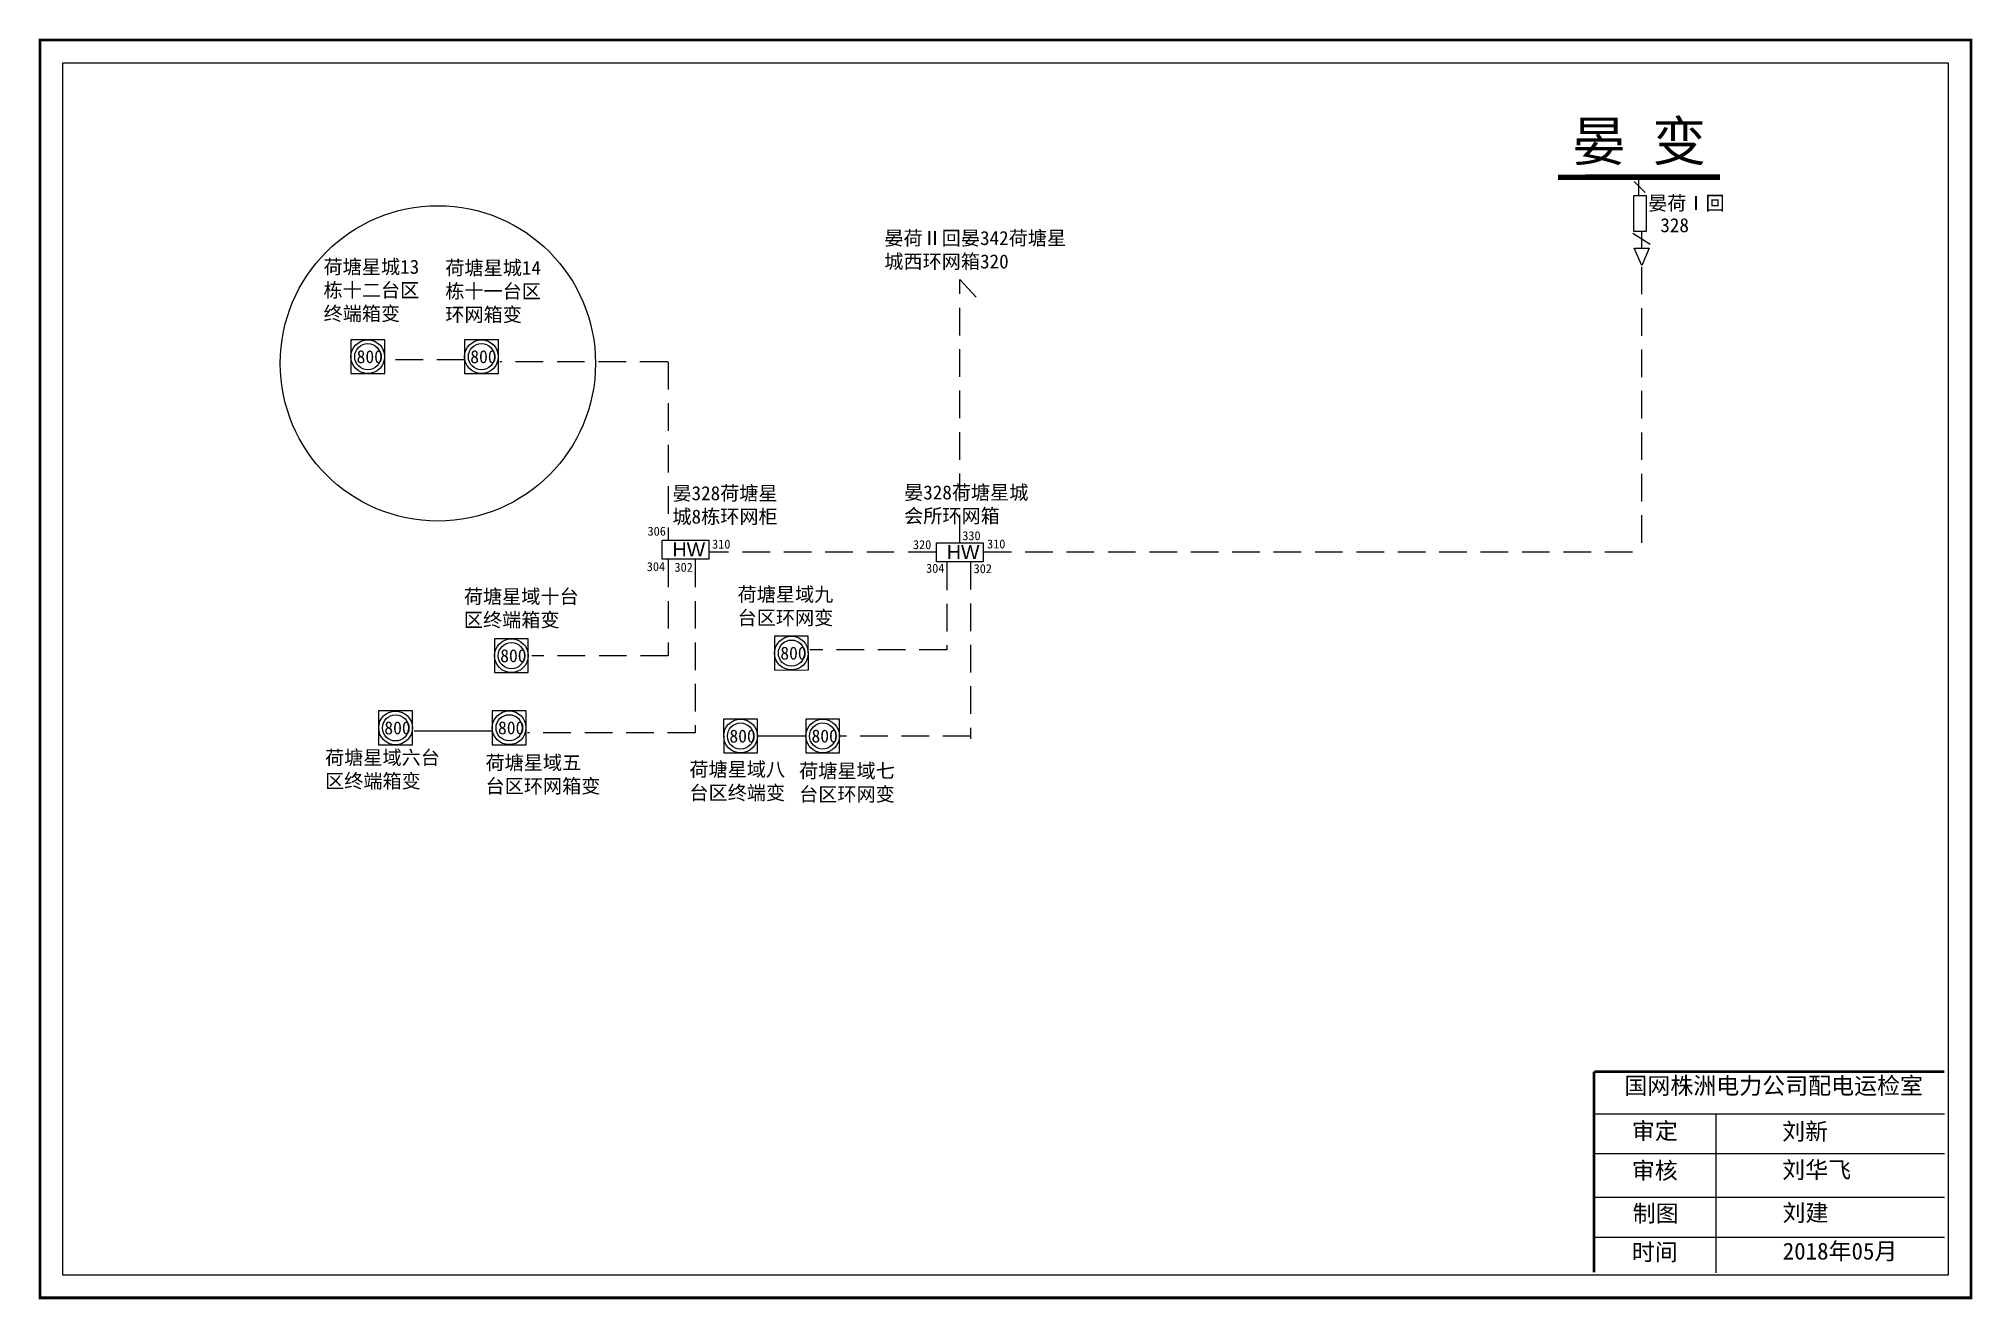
# Model space of a CAD drawing. Extents: x 2 to 347, y 2 to 227.
import ezdxf

# ---------------------------------------------------------------- set-up
doc = ezdxf.new("R2010")
doc.units = 0
doc.header["$LTSCALE"] = 0.774411
doc.linetypes.add('ACAD_ISO02W100', pattern=[15, 12, -3])
doc.linetypes.add('DASHED2', pattern=[9.525, 6.35, -3.175])
doc.layers.get('0').update_dxf_attribs({"linetype": 'CONTINUOUS'})
doc.styles.get("Standard").update_dxf_attribs({"font": '', "height": 2.5})
doc.styles.add('字体', font='', dxfattribs={"height": 2.5})
doc.styles.get('Standard').set_extended_font_data('SimSun')
doc.styles.get('字体').set_extended_font_data('楷体_GB2312')

msp = doc.modelspace()

# ---------------------------------------------------------------- linework, layer by layer
at = {"linetype": 'Continuous'}
for p, q in [((288.42, 199.37), (286.44, 201.35)), ((289.3, 190.14), (286.22, 192.11)), ((287.81, 186.37), (286.45, 189.5)), ((286.53, 189.46), (289.14, 189.46)), ((289.14, 189.46), (287.81, 186.37)), ((279.34, 35.35), (341.71, 35.35)), ((300.99, 35.34), (300.99, 7.01)), ((279.34, 28.25), (341.71, 28.25)), ((279.34, 20.5), (341.71, 20.5)), ((279.34, 13.39), (341.71, 13.39))]:
    msp.add_line(p, q, dxfattribs=at)
at = {"linetype": 'ACAD_ISO02W100'}
msp.add_line((287.28, 198.87), (287.28, 201.96), dxfattribs=at)
msp.add_line((287.76, 192.43), (287.76, 189.56))
at = {"linetype": 'DASHED2'}
for p, q in [((287.76, 186.18), (287.76, 135.42)), ((166.3, 137.06), (166.3, 183.89)), ((114.23, 169.25), (84.36, 169.25)), ((114.36, 169.23), (114.36, 137.35)), ((162.02, 135.33), (121.52, 135.33)), ((170.59, 135.38), (287.49, 135.38)), ((114.34, 134.02), (114.34, 116.86)), ((119.17, 134.02), (119.17, 103.17)), ((164.02, 133.51), (164.02, 117.96)), ((168.24, 133.59), (168.24, 102.08)), ((164.02, 117.96), (139.62, 117.96)), ((114.34, 116.86), (90.09, 116.86)), ((119.17, 103.17), (89.3, 103.17)), ((168.24, 102.61), (144.9, 102.61))]:
    msp.add_line(p, q, dxfattribs=at)
at = {"color": 0, "linetype": 'Continuous'}
for p, q in [((166.3, 183.89), (169.22, 180.73)), ((83.02, 103.5), (69.09, 103.5)), ((138.88, 102.6), (130.25, 102.6))]:
    msp.add_line(p, q, dxfattribs=at)
at = {"color": 0, "linetype": 'DASHED2'}
msp.add_line((78.09, 169.59), (64.16, 169.59), dxfattribs=at)
at = {"linetype": 'Continuous', "const_width": 0.5}
msp.add_lwpolyline([(2.47, 226.53), (346.45, 226.53), (346.45, 2.56), (2.47, 2.56)], close=True, dxfattribs=at)
at = {"linetype": 'Continuous'}
for points in [[(6.52, 222.48), (342.4, 222.48), (342.4, 6.61), (6.52, 6.61)], [(113.31, 137.47), (121.59, 137.47), (121.59, 134.11), (113.31, 134.11)], [(162.19, 137.01), (170.47, 137.01), (170.47, 133.65), (162.19, 133.65)]]:
    msp.add_lwpolyline(points, close=True, dxfattribs=at)
for points, const_width in [([(301.73, 202.11), (272.91, 202.09)], 1), ([(279.3, 42.85), (279.3, 7.13)], 0.5), ([(279.34, 42.85), (341.71, 42.85)], 0.5)]:
    msp.add_lwpolyline(points, dxfattribs=dict(at, const_width=const_width))
at = {"linetype": 'ACAD_ISO02W100'}
msp.add_lwpolyline([(288.61, 192.47), (286.4, 192.47), (286.4, 198.87), (288.61, 198.87)], close=True, dxfattribs=at)
at = {"color": 0, "linetype": 'Continuous'}
for points in [[(63.87, 167.14), (63.86, 173.17), (57.83, 173.16), (57.84, 167.13)], [(84.11, 167.15), (84.11, 173.17), (78.08, 173.16), (78.09, 167.14)], [(89.44, 113.9), (89.43, 119.92), (83.41, 119.91), (83.42, 113.89)], [(139.34, 114.37), (139.33, 120.39), (133.31, 120.38), (133.32, 114.36)], [(68.8, 101.06), (68.79, 107.08), (62.77, 107.07), (62.78, 101.05)], [(89.05, 101.06), (89.04, 107.08), (83.02, 107.08), (83.03, 101.05)], [(130.27, 99.6), (130.26, 105.62), (124.24, 105.61), (124.25, 99.59)], [(144.9, 99.6), (144.89, 105.63), (138.87, 105.62), (138.88, 99.59)]]:
    msp.add_lwpolyline(points, close=True, dxfattribs=at)
at = {"color": 1, "linetype": 'Continuous'}
msp.add_circle((73.34, 168.96), 28.08, dxfattribs=at)
at = {"color": 0}
for centre, radius in [((60.85, 170.15), 3), ((60.85, 170.15), 2.33), ((81.1, 170.15), 3), ((81.1, 170.15), 2.33), ((86.43, 116.91), 3), ((86.43, 116.91), 2.33), ((136.33, 117.37), 3), ((136.33, 117.37), 2.33), ((65.79, 104.06), 3), ((86.03, 104.07), 3), ((65.79, 104.06), 2.33), ((86.03, 104.07), 2.33), ((127.25, 102.6), 3), ((127.25, 102.6), 2.33), ((141.89, 102.61), 3), ((141.89, 102.61), 2.33)]:
    msp.add_circle(centre, radius, dxfattribs=at)

# ---------------------------------------------------------------- texts
at = {"linetype": 'Continuous', "attachment_point": 1, "style": '字体'}
for s, insert, char_height, width in [('晏 变', (275.38, 212.04), 7, 27.4955), ('国网株洲电力公司配电运检室', (284.71, 41.85), 3, 82.0179), ('审定', (286.04, 33.79), 3, 23.4615), ('{\\fSimSun|b0|i0|c134|p2;刘新}', (312.82, 33.71), 3, 33.0539), ('审核', (286.04, 26.73), 3, 23.4615), ('刘华飞', (312.82, 26.86), 3, 33.0539), ('制图', (286.2, 19.11), 3, 23.4615), ('{\\fSimSun|b0|i0|c134|p2;刘建}', (312.88, 19.22), 3, 43.7778), ('时间', (286.04, 12.22), 3, 23.4615), ('2018{\\fSimSun|b0|i0|c134|p2;年}05{\\fSimSun|b0|i0|c134|p2;月}', (312.92, 12.39), 3, 28.2762)]:
    msp.add_mtext(s, dxfattribs=dict(at, insert=insert, char_height=char_height, width=width))
at = {"color": 0, "linetype": 'Continuous', "char_height": 2.5, "attachment_point": 1}
for s, insert, width in [('晏荷Ⅰ回', (288.93, 198.75), 16.2921), ('328', (291.11, 194.82), 5.6554)]:
    msp.add_mtext(s, dxfattribs=dict(at, insert=insert, width=width))
at = {"color": 0, "attachment_point": 1}
for s, insert, char_height, width in [('晏荷Ⅱ回晏342荷塘星城西环网箱320', (152.87, 192.53), 2.5, 32.9802), ('荷塘星城13栋十二台区终端箱变', (52.97, 187.41), 2.5, 18.1719), ('荷塘星城14栋十一台区环网箱变', (74.66, 187.23), 2.5, 17.8932), ('800', (58.86, 171.3), 2.3, 4.8377), ('800', (79.11, 171.3), 2.3, 4.8377), ('{\\fSimSun|b0|i0|c134|p32;\\H0.64x;306}', (110.69, 139.88), 2.5, 4.8377), ('{\\fSimSun|b0|i0|c134|p32;\\H0.64x;330}', (166.76, 139.08), 2.5, 4.8377), ('{\\fArial|b0|i0|c0|p32;HW}', (115.14, 137.08), 2.5, 4.8377), ('{\\fSimSun|b0|i0|c134|p32;\\H0.64x;310}', (122.19, 137.58), 2.5, 4.8377), ('{\\fSimSun|b0|i0|c134|p32;\\H0.64x;320}', (157.97, 137.49), 2.5, 4.8377), ('{\\fArial|b0|i0|c0|p32;HW}', (164.01, 136.62), 2.5, 4.8377), ('{\\fSimSun|b0|i0|c134|p32;\\H0.64x;310}', (171.17, 137.61), 2.5, 4.8377), ('{\\fSimSun|b0|i0|c134|p32;\\H0.64x;304}', (110.55, 133.58), 2.5, 4.8377), ('{\\fSimSun|b0|i0|c134|p32;\\H0.64x;302}', (115.49, 133.45), 2.5, 4.8377), ('{\\fSimSun|b0|i0|c134|p32;\\H0.64x;304}', (160.31, 133.27), 2.5, 4.8377), ('{\\fSimSun|b0|i0|c134|p32;\\H0.64x;302}', (168.78, 133.21), 2.5, 4.8377), ('荷塘星域十台区终端箱变', (77.97, 128.71), 2.5, 21.5821), ('荷塘星域九台区环网变', (126.73, 129.08), 2.5, 17.8106), ('800', (84.44, 118.06), 2.3, 4.8377), ('800', (134.34, 118.52), 2.3, 4.8377), ('800', (63.8, 105.21), 2.3, 4.8377), ('800', (84.05, 105.22), 2.3, 4.8377), ('800', (125.27, 103.75), 2.3, 4.8377), ('800', (139.9, 103.76), 2.3, 4.8377), ('荷塘星域六台区终端箱变', (53.24, 100.02), 2.5, 21.3204), ('荷塘星域五 台区环网箱变', (81.83, 99.12), 2.5, 21.6511), ('荷塘星域八台区终端变', (118.15, 97.93), 2.5, 17.8106), ('荷塘星域七 台区环网变', (137.69, 97.66), 2.5, 17.8106)]:
    msp.add_mtext(s, dxfattribs=dict(at, insert=insert, char_height=char_height, width=width))
at = {"char_height": 2.5, "attachment_point": 1}
for s, insert, width in [('晏328荷塘星城8栋环网柜', (115.12, 147.1), 19.5071), ('晏328荷塘星城会所环网箱', (156.39, 147.23), 22.4477)]:
    msp.add_mtext(s, dxfattribs=dict(at, insert=insert, width=width))

doc.saveas('drawing.dxf')
